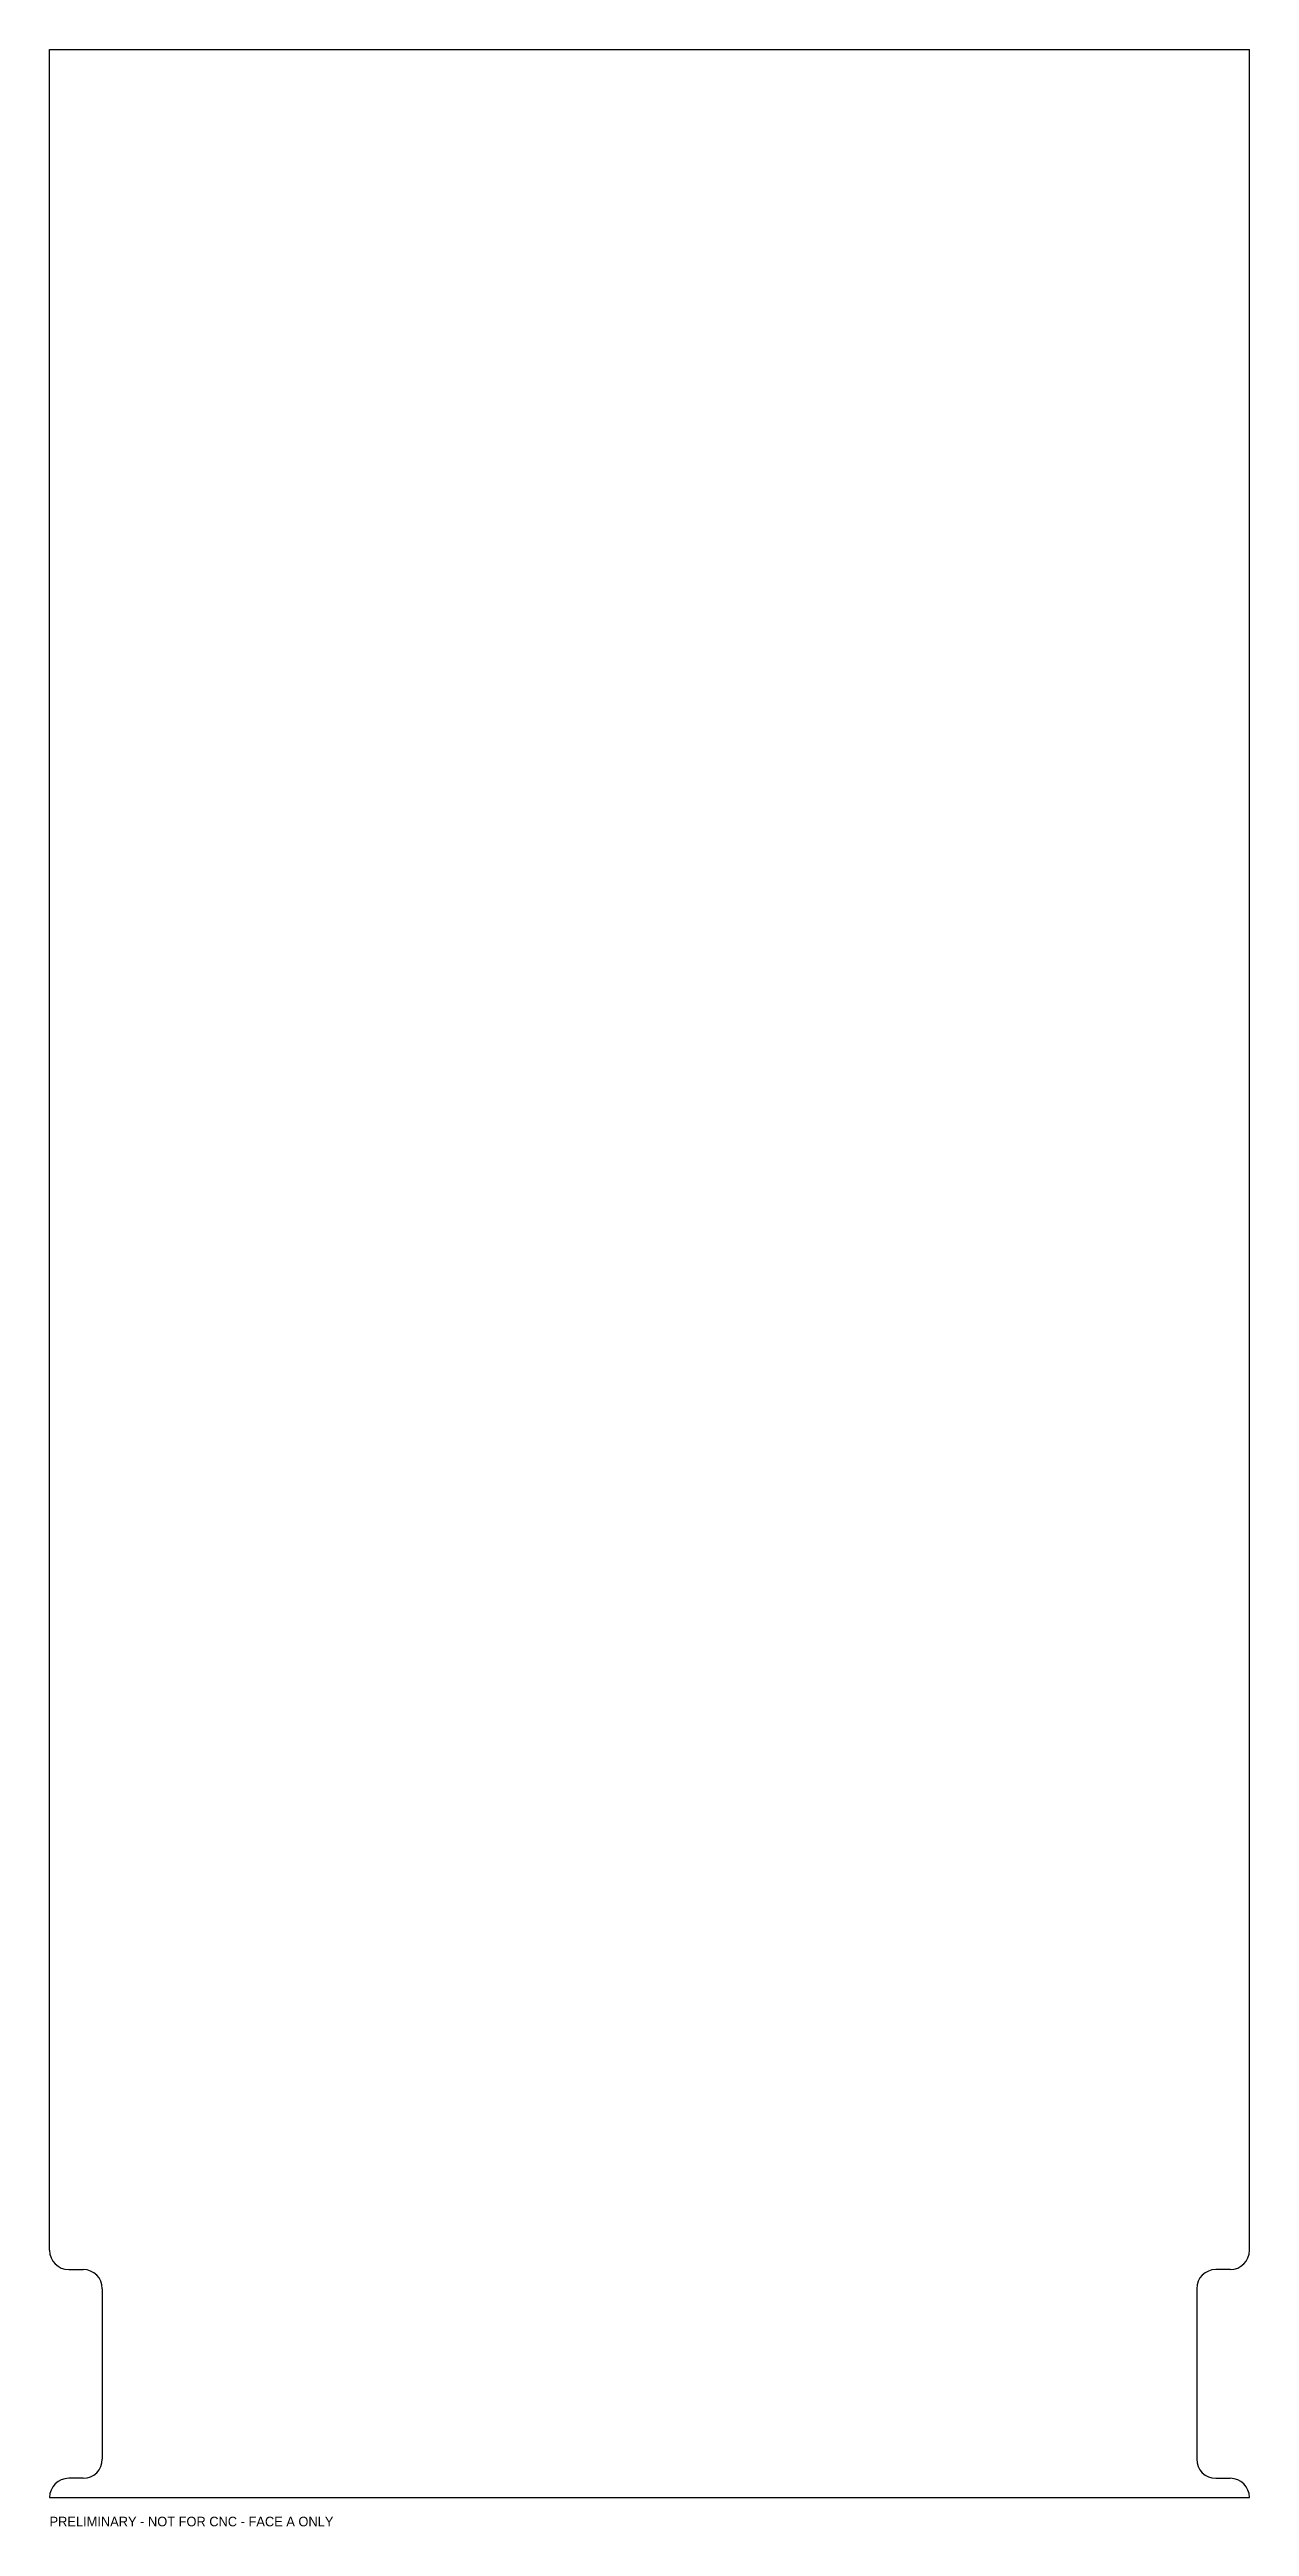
# Model space of a CAD drawing. Header units: millimetres. Extents: x 0 to 500, y -12 to 1020.
import ezdxf

# ---------------------------------------------------------------- set-up
doc = ezdxf.new("R2010")
doc.units = ezdxf.units.MM
doc.layers.add('CUT', color=7, linetype='CONTINUOUS')
doc.layers.add('REFERENCE', color=7, linetype='CONTINUOUS')

msp = doc.modelspace()

# ---------------------------------------------------------------- linework, layer by layer
at = {"layer": 'CUT'}
for p, q in [((0, 103), (0, 1020)), ((0, 1020), (500, 1020)), ((500, 103), (500, 1020)), ((8, 95), (14, 95)), ((492, 95), (486, 95)), ((22, 87), (22, 16)), ((478, 87), (478, 16)), ((0, 0), (500, 0)), ((14, 8), (8, 8)), ((486, 8), (492, 8))]:
    msp.add_line(p, q, dxfattribs=at)
for centre, start, end in [((8, 103), 180, 270), ((14, 87), 0, 90), ((486, 87), 90, 180), ((492, 103), 270, 0), ((14, 16), 270, 0), ((486, 16), 180, 270), ((8, 0), 90, 180), ((492, 0), 360, 90)]:
    msp.add_arc(centre, 8, start, end, dxfattribs=at)
at = {"layer": 'REFERENCE'}
for p, q in [((0, 103), (0, 1020)), ((0, 1020), (500, 1020)), ((500, 103), (500, 1020)), ((8, 95), (14, 95)), ((492, 95), (486, 95)), ((22, 87), (22, 16)), ((478, 87), (478, 16)), ((14, 8), (8, 8)), ((486, 8), (492, 8)), ((0, 0), (500, 0))]:
    msp.add_line(p, q, dxfattribs=at)
for centre, start, end in [((8, 103), 180, 270), ((14, 87), 0, 90), ((486, 87), 90, 180), ((492, 103), 270, 0), ((14, 16), 270, 0), ((486, 16), 180, 270), ((8, 0), 90, 180), ((492, 0), 360, 90)]:
    msp.add_arc(centre, 8, start, end, dxfattribs=at)

# ---------------------------------------------------------------- texts
msp.add_text('PRELIMINARY - NOT FOR CNC - FACE A ONLY', height=4, dxfattribs=at).set_placement((0, -12))

doc.saveas('drawing.dxf')
